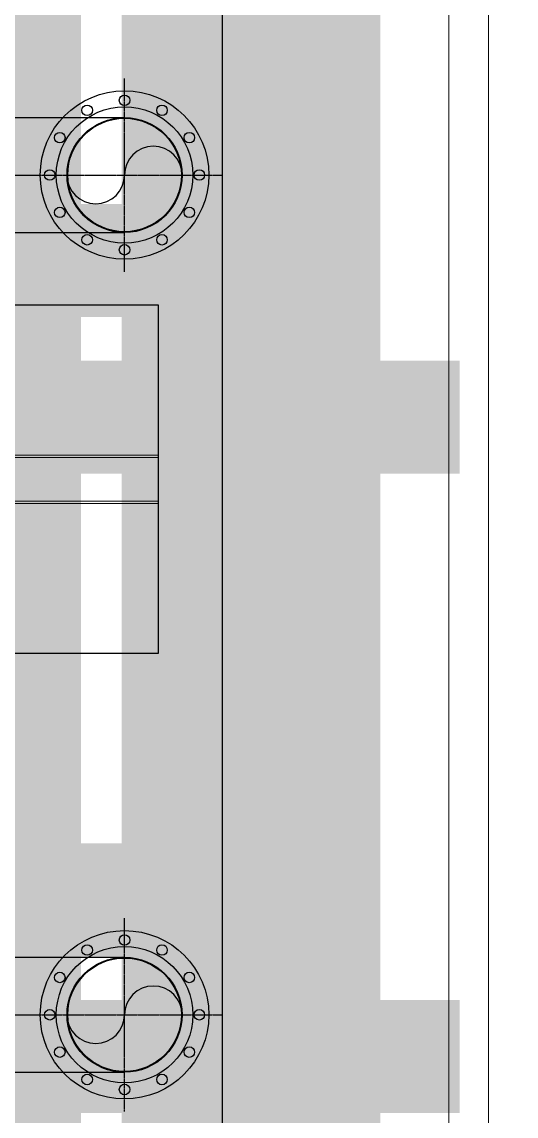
# Model space of a CAD drawing. Extents: x -3450 to 27857, y -1288 to 11880.
# Drawn here: x 1622.9 to 1775.8, y 507.8 to 846.6 of the extents above; entities that cross this region are included whole.
import ezdxf

# ---------------------------------------------------------------- set-up
doc = ezdxf.new("R2010")
doc.units = 0
doc.linetypes.add('188K-SM-03-F20-MECH-EQ-Y2257103$0$CENTER', pattern=[2, 1.25, -0.25, 0.25, -0.25])
doc.linetypes.add('X-S-FAB-L20$0$HIDDEN', pattern=[0.4, 0.3, -0.1])
for name, color, linetype in [('188K-SM-03-F20-MECH-EQ-Y2257103$0$01-電力-CSA', 1, 'Continuous'), ('188K-SM-03-F20-MECH-EQ-Y2257103$0$18P7-CHWR-19-Center', 244, '188K-SM-03-F20-MECH-EQ-Y2257103$0$CENTER'), ('188K-SM-03-F20-MECH-EQ-Y2257103$0$18P7-CHWR-19-PIPE', 1, 'Continuous'), ('188K-SM-03-F20-MECH-EQ-Y2257103$0$18P7-板式熱交換器配管', 7, 'Continuous'), ('X-S-FAB-L20$0$1_l20平面圖_1_A-WALL-IN', 8, 'Continuous'), ('X-S-FAB-L20$0$HID', 5, 'X-S-FAB-L20$0$HIDDEN')]:
    doc.layers.add(name, color=color, linetype=linetype)
doc.layers.add('188K-SM-03-F20-MECH-EQ-Y2257103$0$XFM7Q20PCW-200K$0$PCW EQ', color=22, linetype='Continuous', lineweight=9)

# ---------------------------------------------------------------- blocks, each defined once
blk = doc.blocks.new('X-S-FAB-L20')
at = {"layer": 'X-S-FAB-L20$0$1_l20平面圖_1_A-WALL-IN', "color": 3, "lineweight": 0, "ltscale": 10, "flags": 128}
for points in [[(1754.999999999998, 1455), (1754.999999999998, 45)], [(1767.199999999998, 45), (1767.199999999998, 1455)]]:
    blk.add_lwpolyline(points, dxfattribs=at)
at = {"layer": 'X-S-FAB-L20$0$HID', "linetype": 'X-S-FAB-L20$0$HIDDEN', "lineweight": 0}
blk.add_lwpolyline([(-4.116972309109457e-05, 2100.000202014908), (1755.000000000001, 2100.000202014908), (1754.999999999998, 34.99987821228387), (-4.116972559131682e-05, 34.99987821228387)], close=True, dxfattribs=at)
blk = doc.blocks.new('188K-SM-03-F20-MECH-EQ-Y2257103$0$XFM7Q20PCW-200K$0$T20_FG_LC1800_15_03 - T20_FG_LC1800_15_03-V1119-CUB_L40')
for p, q in [((195.1375655125012, 6.700173493200964), (195.1375655124975, -861.299826506805)), ((200.1375655125012, 6.700173493200055), (200.1375655124975, -861.2998265068059)), ((290.1375655125012, 6.700173493193233), (290.1375655124975, -861.299826506805)), ((295.1375655125012, 6.700173493200509), (295.1375655124975, -861.2998265068059)), ((195.1375655124975, -861.299826506805), (295.1375655124975, -861.2998265068059))]:
    blk.add_line(p, q)
blk = doc.blocks.new('*U295')
blk.add_circle((0, 0), 12.5)
blk = doc.blocks.new('*U294')
at = {"color": 0, "linetype": 'ByBlock', "lineweight": -2, "transparency": 16777216}
for p, rotation in [((28970.50301065244, -18249.87872999213), 269.9999999999999), ((28881.75301065244, -18273.65922082039), 299.9999999999998), ((29059.25301065244, -18273.65922082039), 239.9999999999999), ((28816.7835014807, -18338.62872999213), 329.9999999999999), ((29124.22251982417, -18338.62872999213), 209.9999999999999), ((29148.00301065244, -18427.37872999213), 180), ((28816.7835014807, -18516.12872999213), 29.99999999999999), ((29124.22251982417, -18516.12872999213), 149.9999999999999), ((28881.75301065244, -18581.09823916387), 59.99999999999996), ((29059.25301065244, -18581.09823916387), 119.9999999999999), ((28970.50301065244, -18604.87872999213), 89.99999999999997)]:
    blk.add_blockref('*U295', p, dxfattribs=dict(at, rotation=rotation))
blk.add_blockref('*U295', (28793.00301065244, -18427.37872999213), dxfattribs=at)
blk = doc.blocks.new('188K-SM-03-F20-MECH-EQ-Y2257103$0$法蘭-250A-上視-派肯')
for radius in [200, 162, 134.75]:
    blk.add_circle((0, 0), radius)
blk.add_blockref('*U294', (-28970.50301065244, 18427.37872999213))
blk = doc.blocks.new('188K-SM-03-F20-MECH-EQ-Y2257103$0$18P7-板式熱交換器配管-標準型')
at = {"layer": '188K-SM-03-F20-MECH-EQ-Y2257103$0$18P7-CHWR-19-Center', "ltscale": 0.01}
for p, q in [((-112.9900082323365, -51.9999832764297, -59.99999999999995), (-112.9900082323365, -97.9999832764297, -59.99999999999995)), ((102.9900012048165, -74.99999667585507, 9.138329941891534), (-135.9900082323365, -74.99998231136851, -64.97953486345932))]:
    blk.add_line(p, q, dxfattribs=at)
at = {"layer": '188K-SM-03-F20-MECH-EQ-Y2257103$0$18P7-CHWR-19-PIPE'}
for p, q in [((-64.28493667935982, -61.3449832764297, -59.99999999999993), (-112.9900082323365, -61.3449832764297, -59.99999999999993)), ((-64.28493667935982, -88.6549832764297, -59.99999999999993), (-112.9900082323365, -88.6549832764297, -59.99999999999993))]:
    blk.add_line(p, q, dxfattribs=at)
blk.add_circle((-112.9900082323365, -74.9999832764297, -59.99999999999995), 13.65499999999875, dxfattribs=at)
for centre, start, end in [((-106.1625082323299, -74.9999832764297, -59.99999999999995), 0, 180), ((-119.817508232336, -74.9999832764297, -59.99999999999995), 180, 0)]:
    blk.add_arc(centre, 6.827499999999326, start, end, dxfattribs=at)
at = {"layer": '188K-SM-03-F20-MECH-EQ-Y2257103$0$18P7-CHWR-19-PIPE', "xscale": 0.1000000000000001, "yscale": 0.1000000000000001, "zscale": 0.1000000000000001}
blk.add_blockref('188K-SM-03-F20-MECH-EQ-Y2257103$0$法蘭-250A-上視-派肯', (-112.9900082323365, -74.9999832764297, -59.99999999999995), dxfattribs=at)
blk = doc.blocks.new('188K-SM-03-F20-MECH-EQ-Y2257103')
at = {"ltscale": 1000}
for points in [[(1684.999959276982, 34.99987821228387), (1684.999959276938, 1890.447253907372), (1384.999959277317, 1890.447253907365), (1384.99995927736, 34.9998782122766)], [(1664.999959276969, 758.9998370425365), (1664.999959276969, 650.9998370425365), (1404.999959276969, 650.9998370425437), (1404.999959276969, 758.9998370425437)]]:
    blk.add_lwpolyline(points, close=True, dxfattribs=at)
at = {"layer": '188K-SM-03-F20-MECH-EQ-Y2257103$0$01-電力-CSA', "color": 3, "ltscale": 1000}
for points, const_width in [([(1693.806477104488, 71.45454393213004), (1693.806477104488, 2528.537112346232)], 80), ([(1432.328025869368, 772.7719266301601), (1701.212738955769, 772.7719266301528)], 35), ([(1432.328025869368, 574.7719266301601), (1701.212738955769, 574.7719266301528)], 35)]:
    blk.add_lwpolyline(points, dxfattribs=dict(at, const_width=const_width))
at = {"layer": '188K-SM-03-F20-MECH-EQ-Y2257103$0$01-電力-CSA', "color": 4, "ltscale": 1000, "const_width": 80}
blk.add_lwpolyline([(1601.212738955769, 76.80210997256927), (1601.212738955769, 1896.719944117001)], dxfattribs=at)
at = {"layer": '188K-SM-03-F20-MECH-EQ-Y2257103$0$01-電力-CSA', "color": 217, "ltscale": 1000, "true_color": 0x93278f, "const_width": 35}
for points in [[(1432.328025869382, 724.2271506952549), (1758.2708030412, 724.2271506952484)], [(1432.328025869382, 526.2271506952549), (1758.2708030412, 526.2271506952484)]]:
    blk.add_lwpolyline(points, dxfattribs=at)
at = {"layer": '188K-SM-03-F20-MECH-EQ-Y2257103$0$18P7-板式熱交換器配管', "xscale": 1.303552922598451, "yscale": 1.303552922598451, "zscale": 1.303552922598451, "rotation": 180}
for p in [(1507.363927030096, 701.4254720767858, 18.21317535590701), (1507.36392703023, 441.4254720767782, 18.21317535590701)]:
    blk.add_blockref('188K-SM-03-F20-MECH-EQ-Y2257103$0$18P7-板式熱交換器配管-標準型', p, dxfattribs=at)
at = {"layer": '188K-SM-03-F20-MECH-EQ-Y2257103$0$XFM7Q20PCW-200K$0$PCW EQ', "xscale": -0.15, "yscale": 0.15, "zscale": 0.15, "rotation": 90}
blk.add_blockref('188K-SM-03-F20-MECH-EQ-Y2257103$0$XFM7Q20PCW-200K$0$T20_FG_LC1800_15_03 - T20_FG_LC1800_15_03-V1119-CUB_L40', (1535.804985300954, 741.7704718694131), dxfattribs=at)

msp = doc.modelspace()

# ---------------------------------------------------------------- block references
for name in ['X-S-FAB-L20', '188K-SM-03-F20-MECH-EQ-Y2257103']:
    msp.add_blockref(name, (0, 0))

doc.saveas('drawing.dxf')
